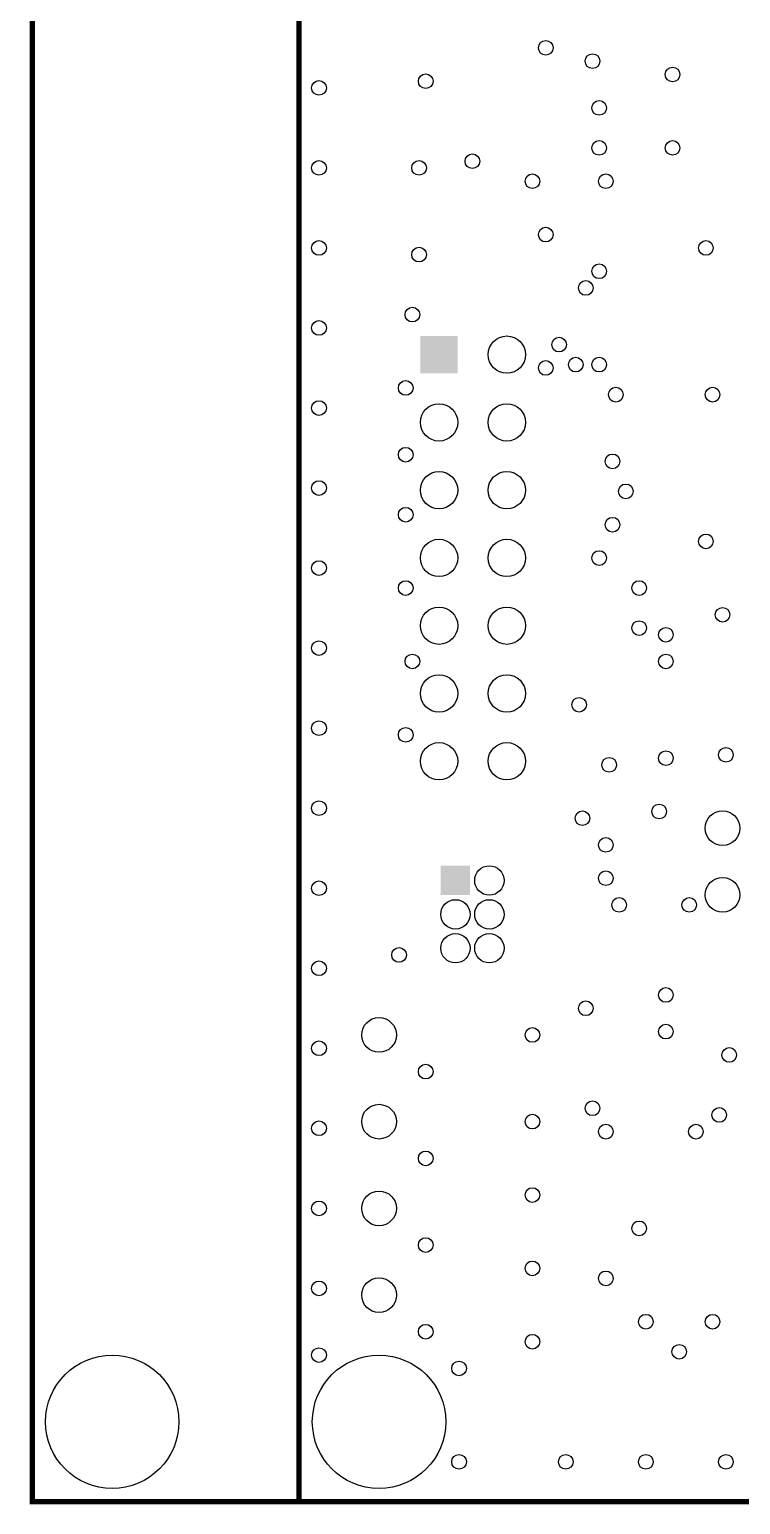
# Model space of a CAD drawing. Extents: x -2.6 to 72.5, y -0.1 to 95.
# Drawn here: x -0.1 to 26.5, y -0.1 to 55.2 of the extents above; entities that cross this region are included whole.
import ezdxf

# ---------------------------------------------------------------- set-up
doc = ezdxf.new("R2010")
doc.units = 0
doc.layers.get('0').update_dxf_attribs({"linetype": 'CONTINUOUS'})
doc.layers.add('03_ASSY2_GBR', color=1, linetype='CONTINUOUS')

# ---------------------------------------------------------------- blocks, each defined once
blk = doc.blocks.new('ROUND_9')
blk.add_circle((0, 0), 0.7)
blk = doc.blocks.new('ROUND_129')
blk.add_circle((0, 0), 0.65)
blk = doc.blocks.new('ROUND_139')
blk.add_circle((0, 0), 0.275)
blk = doc.blocks.new('ROUND_140')
blk.add_circle((0, 0), 2.5)
blk = doc.blocks.new('SQUARE_141')
blk.add_solid([(0.55, 0.55), (0.55, -0.55), (-0.55, 0.55), (-0.55, -0.55)])
blk = doc.blocks.new('ROUND_142')
blk.add_circle((0, 0), 0.55)
blk = doc.blocks.new('SQUARE_143')
blk.add_solid([(0.7, 0.7), (0.7, -0.7), (-0.7, 0.7), (-0.7, -0.7)])

msp = doc.modelspace()

# ---------------------------------------------------------------- linework, layer by layer
at = {"layer": '03_ASSY2_GBR', "const_width": 0.2}
for points in [[(0, 0), (65, 0), (65, 77), (0, 77), (0, 0)], [(65, 65), (10, 65), (10, 0)]]:
    msp.add_lwpolyline(points, dxfattribs=at)

# ---------------------------------------------------------------- block references
at = {"layer": '03_ASSY2_GBR'}
for name, p in [('ROUND_139', (19.25, 54.5)), ('ROUND_139', (21, 54)), ('ROUND_139', (24, 53.5)), ('ROUND_139', (10.75, 53)), ('ROUND_139', (14.75, 53.25)), ('ROUND_139', (21.25, 52.25)), ('ROUND_139', (21.25, 50.75)), ('ROUND_139', (24, 50.75)), ('ROUND_139', (16.5, 50.25)), ('ROUND_139', (10.75, 50)), ('ROUND_139', (14.5, 50)), ('ROUND_139', (18.75, 49.5)), ('ROUND_139', (21.5, 49.5)), ('ROUND_139', (19.25, 47.5)), ('ROUND_139', (10.75, 47)), ('ROUND_139', (14.5, 46.75)), ('ROUND_139', (25.25, 47)), ('ROUND_139', (21.25, 46.125)), ('ROUND_139', (20.75, 45.5)), ('ROUND_139', (10.75, 44)), ('ROUND_139', (14.25, 44.5)), ('SQUARE_143', (15.25, 43)), ('ROUND_9', (17.79, 43)), ('ROUND_139', (19.75, 43.375)), ('ROUND_139', (19.25, 42.5)), ('ROUND_139', (20.375, 42.625)), ('ROUND_139', (21.25, 42.625)), ('ROUND_139', (14, 41.75)), ('ROUND_139', (21.875, 41.5)), ('ROUND_139', (25.5, 41.5)), ('ROUND_139', (10.75, 41)), ('ROUND_9', (15.25, 40.46)), ('ROUND_9', (17.79, 40.46)), ('ROUND_139', (14, 39.25)), ('ROUND_139', (21.75, 39)), ('ROUND_139', (10.75, 38)), ('ROUND_9', (15.25, 37.92)), ('ROUND_9', (17.79, 37.92)), ('ROUND_139', (22.25, 37.875)), ('ROUND_139', (14, 37)), ('ROUND_139', (21.75, 36.625)), ('ROUND_9', (15.25, 35.38)), ('ROUND_9', (17.79, 35.38)), ('ROUND_139', (25.25, 36)), ('ROUND_139', (21.25, 35.375)), ('ROUND_139', (10.75, 35)), ('ROUND_139', (14, 34.25)), ('ROUND_139', (22.75, 34.25)), ('ROUND_9', (15.25, 32.84)), ('ROUND_9', (17.79, 32.84)), ('ROUND_139', (25.875, 33.25)), ('ROUND_139', (22.75, 32.75)), ('ROUND_139', (23.75, 32.5)), ('ROUND_139', (10.75, 32)), ('ROUND_139', (14.25, 31.5)), ('ROUND_139', (23.75, 31.5)), ('ROUND_9', (15.25, 30.3)), ('ROUND_9', (17.79, 30.3)), ('ROUND_139', (20.5, 29.875)), ('ROUND_139', (10.75, 29)), ('ROUND_139', (14, 28.75)), ('ROUND_9', (15.25, 27.76)), ('ROUND_9', (17.79, 27.76)), ('ROUND_139', (26, 28)), ('ROUND_139', (21.625, 27.625)), ('ROUND_139', (23.75, 27.875)), ('ROUND_139', (10.75, 26)), ('ROUND_139', (23.5, 25.875)), ('ROUND_139', (20.625, 25.625)), ('ROUND_129', (25.875, 25.25)), ('ROUND_139', (21.5, 24.625)), ('SQUARE_141', (15.865, 23.29)), ('ROUND_142', (17.135, 23.29)), ('ROUND_139', (10.75, 23)), ('ROUND_139', (21.5, 23.375)), ('ROUND_129', (25.875, 22.75)), ('ROUND_142', (15.865, 22.02)), ('ROUND_142', (17.135, 22.02)), ('ROUND_139', (22, 22.375)), ('ROUND_139', (24.625, 22.375)), ('ROUND_142', (15.865, 20.75)), ('ROUND_142', (17.135, 20.75)), ('ROUND_139', (13.75, 20.5)), ('ROUND_139', (10.75, 20)), ('ROUND_139', (23.75, 19)), ('ROUND_139', (20.75, 18.5)), ('ROUND_129', (13, 17.5)), ('ROUND_139', (18.75, 17.5)), ('ROUND_139', (23.75, 17.625)), ('ROUND_139', (10.75, 17)), ('ROUND_139', (26.125, 16.75)), ('ROUND_139', (14.75, 16.125)), ('ROUND_139', (21, 14.75)), ('ROUND_129', (13, 14.25)), ('ROUND_139', (18.75, 14.25)), ('ROUND_139', (25.75, 14.5)), ('ROUND_139', (10.75, 14)), ('ROUND_139', (21.5, 13.875)), ('ROUND_139', (24.875, 13.875)), ('ROUND_139', (14.75, 12.875)), ('ROUND_129', (13, 11)), ('ROUND_139', (18.75, 11.5)), ('ROUND_139', (10.75, 11)), ('ROUND_139', (22.75, 10.25)), ('ROUND_139', (14.75, 9.625)), ('ROUND_139', (18.75, 8.75)), ('ROUND_129', (13, 7.75)), ('ROUND_139', (21.5, 8.375)), ('ROUND_139', (10.75, 8)), ('ROUND_139', (14.75, 6.375)), ('ROUND_139', (23, 6.75)), ('ROUND_139', (25.5, 6.75)), ('ROUND_139', (18.75, 6)), ('ROUND_139', (10.75, 5.5)), ('ROUND_139', (24.25, 5.625)), ('ROUND_140', (3, 3)), ('ROUND_140', (13, 3)), ('ROUND_139', (16, 5)), ('ROUND_139', (16, 1.5)), ('ROUND_139', (20, 1.5)), ('ROUND_139', (23, 1.5)), ('ROUND_139', (26, 1.5))]:
    msp.add_blockref(name, p, dxfattribs=at)

doc.saveas('drawing.dxf')
